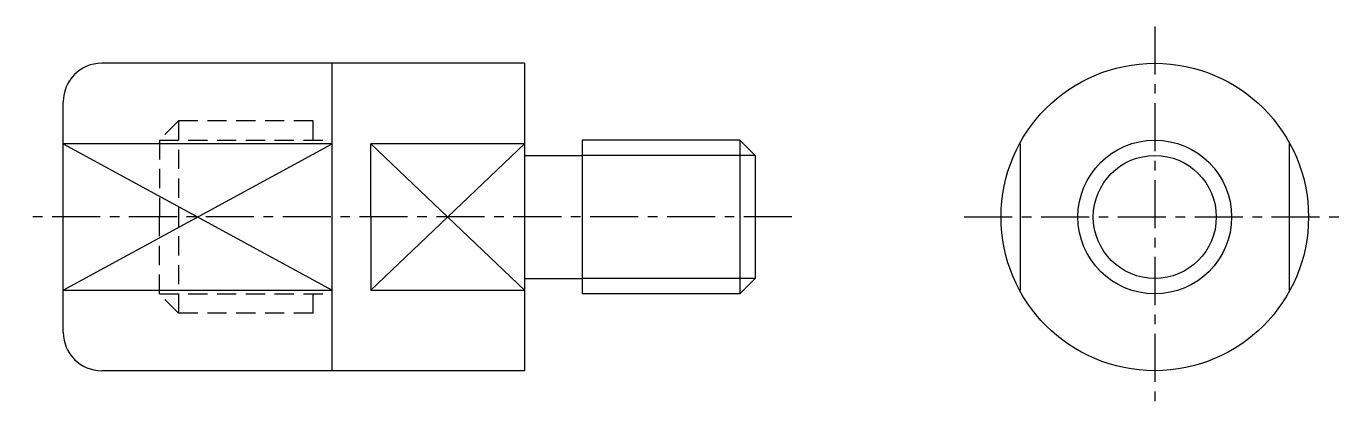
# Model space of a CAD drawing. Extents: x -140.9 to -106.6, y 1545.4 to 1590.1.
# Drawn here: x -140.9 to -106.6, y 1580.17 to 1590.09 of the extents above; entities outside this region: 2.
import ezdxf

# ---------------------------------------------------------------- set-up
doc = ezdxf.new("R2010")
doc.units = 0
doc.linetypes.add('CENTER', pattern=[2, 1.25, -0.25, 0.25, -0.25])
doc.linetypes.add('DASHED', pattern=[0.75, 0.5, -0.25])
doc.layers.get('0').update_dxf_attribs({"linetype": 'CONTINUOUS'})
doc.layers.add('CENTER', color=1, linetype='CENTER')
doc.styles.get("Standard").update_dxf_attribs({"font": 'txt.shx', "bigfont": 'bigfont.shx'})

msp = doc.modelspace()

# ---------------------------------------------------------------- linework, layer by layer
at = {"color": 7, "linetype": 'CONTINUOUS'}
for p, q in [((-127.943, 1589.132), (-138.943, 1589.132)), ((-132.943, 1581.132), (-132.943, 1589.132)), ((-127.943, 1589.132), (-127.943, 1581.132)), ((-139.943, 1582.132), (-139.943, 1588.132)), ((-122.343, 1587.132), (-126.443, 1587.132)), ((-126.443, 1587.132), (-126.443, 1587.132)), ((-126.443, 1587.132), (-126.443, 1583.132)), ((-122.343, 1587.132), (-122.343, 1583.132)), ((-122.343, 1587.132), (-121.943, 1586.732)), ((-132.943, 1587.032), (-139.943, 1587.032)), ((-139.943, 1583.232), (-139.943, 1587.032)), ((-131.943, 1585.132), (-131.943, 1587.032)), ((-127.943, 1587.032), (-131.943, 1587.032)), ((-127.943, 1586.732), (-126.443, 1586.732)), ((-121.943, 1586.732), (-121.943, 1583.532)), ((-115.043, 1587.032), (-115.043, 1583.232)), ((-108.043, 1587.032), (-108.043, 1583.232)), ((-131.943, 1585.132), (-131.943, 1583.232)), ((-127.943, 1583.532), (-126.443, 1583.532)), ((-121.943, 1583.532), (-122.343, 1583.132)), ((-139.943, 1583.232), (-132.943, 1583.232)), ((-131.943, 1583.232), (-127.943, 1583.232)), ((-122.343, 1583.132), (-126.443, 1583.132)), ((-126.443, 1583.132), (-126.443, 1583.132)), ((-127.943, 1581.132), (-138.943, 1581.132))]:
    msp.add_line(p, q, dxfattribs=at)
at = {"color": 3, "linetype": 'DASHED'}
for p, q in [((-136.943, 1587.632), (-137.443, 1587.132)), ((-133.443, 1587.632), (-136.943, 1587.632)), ((-136.943, 1587.632), (-136.943, 1582.632)), ((-133.443, 1587.132), (-133.443, 1587.632)), ((-137.443, 1587.132), (-137.443, 1585.132)), ((-137.443, 1587.132), (-132.943, 1587.132)), ((-137.443, 1583.132), (-137.443, 1585.132)), ((-136.943, 1582.632), (-137.443, 1583.132)), ((-137.443, 1583.132), (-132.943, 1583.132)), ((-133.443, 1582.632), (-133.443, 1583.132)), ((-133.443, 1582.632), (-136.943, 1582.632))]:
    msp.add_line(p, q, dxfattribs=at)
at = {"color": 3, "linetype": 'CONTINUOUS'}
for p, q in [((-139.943, 1587.032), (-132.943, 1583.232)), ((-139.943, 1583.232), (-132.943, 1587.032)), ((-131.943, 1587.032), (-127.943, 1583.232)), ((-131.943, 1583.232), (-127.943, 1587.032)), ((-121.943, 1586.732), (-126.443, 1586.732)), ((-121.943, 1583.532), (-126.443, 1583.532))]:
    msp.add_line(p, q, dxfattribs=at)
at = {"color": 7, "linetype": 'CONTINUOUS'}
for radius in [4, 2]:
    msp.add_circle((-111.543, 1585.132), radius, dxfattribs=at)
at = {"color": 3, "linetype": 'CONTINUOUS'}
msp.add_circle((-111.543, 1585.132), 1.6, dxfattribs=at)
at = {"color": 7, "linetype": 'CONTINUOUS'}
for centre, start, end in [((-138.943, 1588.132), 90, 180), ((-138.943, 1582.132), 180, 270)]:
    msp.add_arc(centre, 1, start, end, dxfattribs=at)
at = {"layer": 'CENTER', "color": 1, "linetype": 'CENTER'}
for p, q in [((-111.543, 1590.092), (-111.543, 1580.172)), ((-120.983, 1585.132), (-140.903, 1585.132)), ((-116.503, 1585.132), (-106.603, 1585.132))]:
    msp.add_line(p, q, dxfattribs=at)

# ---------------------------------------------------------------- texts
for s, p in [('PSHMMC 8', (-139.319, 1553.532)), ('PSHMMC08', (-139.319, 1545.422))]:
    msp.add_text(s, height=4).set_placement(p)

doc.saveas('drawing.dxf')
